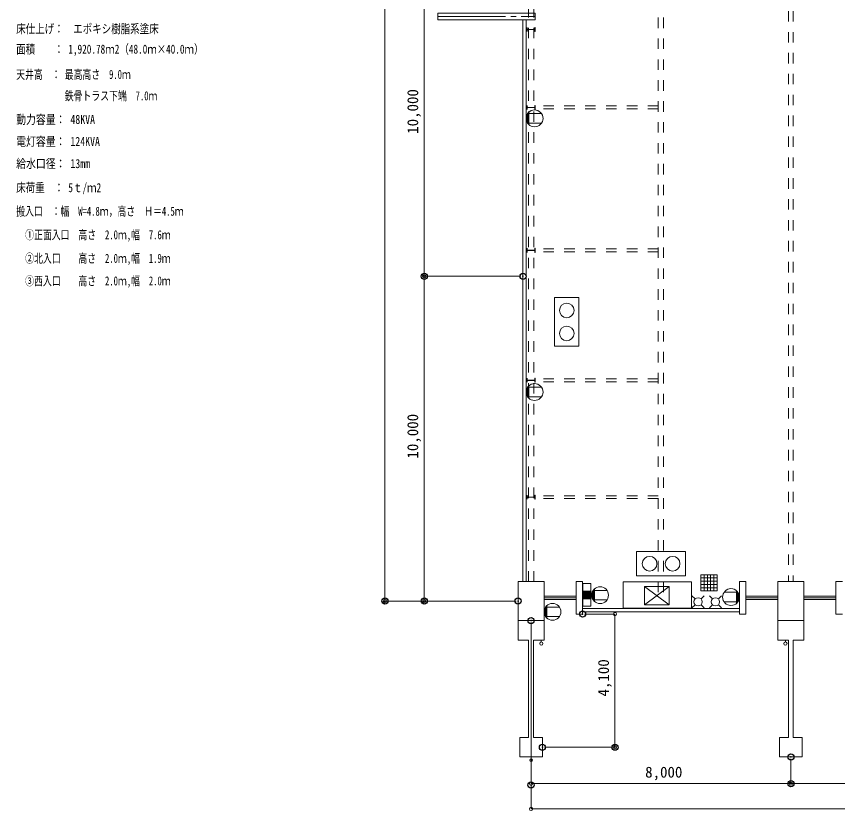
# Model space of a CAD drawing. Units: millimetres, scale not verified. Extents: x -36471 to 36210, y -29928 to 23658.
# Drawn here: x -36471 to -11188, y -29883 to -5430 of the extents above; entities that cross this region are included whole.
import ezdxf
from ezdxf.enums import TextEntityAlignment as Align

# ---------------------------------------------------------------- set-up
doc = ezdxf.new("R2010")
doc.units = ezdxf.units.MM
doc.header["$LTSCALE"] = 380
doc.header["$PDMODE"] = 32
doc.header["$PDSIZE"] = 190
doc.linetypes.add('USER1', pattern=[1.693333, 0.846667, -0.846667])
doc.linetypes.add('USER3', pattern=[6.773333, 5.503333, -0.423333, 0.423333, -0.423333])
for name, color, linetype, lineweight in [('0-1_C-7', 253, 'Continuous', 18), ('0-2_6-3', 1, 'Continuous', 18), ('0-6_2-B', 8, 'Continuous', 18), ('1-2_1-4', 8, 'Continuous', 18), ('1-4_1-1', 8, 'Continuous', 18), ('1-8_0-A', 8, 'Continuous', 18), ('1-A_0-3', 8, 'USER3', 18), ('1-B_0-2', 7, 'Continuous', 18), ('1-E_0', 1, 'Continuous', 18), ('2-F_0-E', 8, 'USER1', 18), ('3-0_KUTAI', 1, 'Continuous', 18)]:
    doc.layers.add(name, color=color, linetype=linetype, lineweight=lineweight)
doc.layers.add('0-4_3-4', color=3, linetype='Continuous')
doc.layers.add('1-F_Defpoints', color=5, linetype='Continuous')
doc.styles.add('ＭＳ ゴシック', font='')
doc.styles.get('ＭＳ ゴシック').set_extended_font_data('MS Gothic')

# ---------------------------------------------------------------- blocks, each defined once
blk = doc.blocks.new('_Origin')
at = {"layer": '1-E_0'}
blk.add_line((0, 0), (-380, 0), dxfattribs=at)
blk.add_circle((0, 0), 190, dxfattribs=at)

msp = doc.modelspace()

# ---------------------------------------------------------------- linework, layer by layer
at = {"layer": '0-1_C-7'}
for p, q in [((-19150.1, -14082), (-19900.1, -14082)), ((-19900.1, -15582), (-19150.1, -15582)), ((-17375.1, -21907), (-17375.1, -22657)), ((-15875.1, -22657), (-15875.1, -21907)), ((-14895.6, -22719.4), (-15395.6, -22719.4)), ((-15295.6, -22619.4), (-15295.6, -23119.4)), ((-15195.6, -22619.4), (-15195.6, -23119.4)), ((-15095.6, -22619.4), (-15095.6, -23119.4)), ((-14995.6, -22619.4), (-14995.6, -23119.4)), ((-16377.7, -23545), (-17127.7, -22982.5)), ((-14895.6, -22819.4), (-15395.6, -22819.4)), ((-14895.6, -22919.4), (-15395.6, -22919.4)), ((-14895.6, -23019.4), (-15395.6, -23019.4)), ((-15669.9, -23267.7), (-15572.6, -23365)), ((-15294.9, -23267.7), (-15392.3, -23365)), ((-15134.8, -23267.7), (-15037.5, -23365)), ((-14759.8, -23267.7), (-14857.2, -23365)), ((-15669.9, -23642.7), (-15572.6, -23545.3)), ((-15294.9, -23642.7), (-15392.3, -23545.3)), ((-15134.8, -23642.7), (-15037.5, -23545.3)), ((-14759.8, -23642.7), (-14857.2, -23545.3))]:
    msp.add_line(p, q, dxfattribs=at)
for points in [[(-15395.6, -23119.4), (-14895.6, -23119.4), (-14895.6, -22619.4), (-15395.6, -22619.4)], [(-17127.7, -22982.5), (-17127.7, -23545), (-16377.7, -22982.5)]]:
    msp.add_lwpolyline(points, close=True, dxfattribs=at)
msp.add_lwpolyline([(-17127.7, -23545), (-16377.7, -23545), (-16377.7, -22982.5)], dxfattribs=at)
for centre, radius in [((-19525.1, -14482), 225), ((-19525.1, -15190), 225), ((-16975.1, -22282), 225), ((-16267.1, -22282), 225), ((-15482.4, -23455.2), 127.5), ((-14947.3, -23455.2), 127.5)]:
    msp.add_circle(centre, radius, dxfattribs=at)
at = {"layer": '0-2_6-3'}
for p, q in [((-20763, -8649.7), (-20763, -8487.7)), ((-20746.8, -8451.2), (-20746.8, -8686.1)), ((-20734.6, -8426.9), (-20734.6, -8710.4)), ((-20714.4, -8402.6), (-20714.4, -8734.7)), ((-20702.2, -8390.5), (-20702.2, -8746.9)), ((-20690.1, -8763.1), (-20690.1, -8382.4)), ((-20690.1, -8422.9), (-20301.3, -8422.9)), ((-20690.1, -8714.5), (-20301.3, -8714.5)), ((-20763, -17076.2), (-20763, -16914.2)), ((-20746.8, -16877.8), (-20746.8, -17112.7)), ((-20734.6, -16853.5), (-20734.6, -17137)), ((-20714.4, -16829.2), (-20714.4, -17161.3)), ((-20702.2, -16817), (-20702.2, -17173.4)), ((-20690.1, -17189.6), (-20690.1, -16808.9)), ((-20690.1, -16849.4), (-20301.3, -16849.4)), ((-20690.1, -17141), (-20301.3, -17141)), ((-18747.1, -23332.2), (-18747.1, -23170.2)), ((-18730.9, -23133.7), (-18730.9, -23368.6)), ((-18718.8, -23109.4), (-18718.8, -23392.9)), ((-18698.5, -23085.1), (-18698.5, -23417.2)), ((-18686.4, -23073), (-18686.4, -23429.4)), ((-18674.2, -23445.6), (-18674.2, -23064.9)), ((-18674.2, -23105.4), (-18285.4, -23105.4)), ((-14295.2, -23162.4), (-14684, -23162.4)), ((-14295.2, -23502.6), (-14295.2, -23121.9)), ((-14283, -23130), (-14283, -23486.4)), ((-14270.9, -23142.1), (-14270.9, -23474.2)), ((-14250.6, -23166.4), (-14250.6, -23449.9)), ((-14238.5, -23190.7), (-14238.5, -23425.6)), ((-14222.3, -23389.2), (-14222.3, -23227.2)), ((-18674.2, -23397), (-18285.4, -23397)), ((-14295.2, -23454), (-14684, -23454)), ((-20212.4, -23845.1), (-20212.4, -23683.1)), ((-20196.2, -23646.6), (-20196.2, -23881.5)), ((-20184.1, -23622.3), (-20184.1, -23905.8)), ((-20163.8, -23598), (-20163.8, -23930.1)), ((-20151.7, -23585.9), (-20151.7, -23942.3)), ((-20139.5, -23958.5), (-20139.5, -23577.8)), ((-20139.5, -23618.3), (-19750.7, -23618.3)), ((-20139.5, -23909.9), (-19750.7, -23909.9))]:
    msp.add_line(p, q, dxfattribs=at)
at = {"layer": '0-2_6-3', "color": 253}
for p, q in [((-19900.1, -14082), (-19900.1, -15582)), ((-19150.1, -15582), (-19150.1, -14082)), ((-15875.1, -21907), (-17375.1, -21907)), ((-17375.1, -22657), (-15875.1, -22657))]:
    msp.add_line(p, q, dxfattribs=at)
at = {"layer": '0-2_6-3', "color": 4}
for p, q in [((-19030.8, -23124.9), (-18780.8, -23124.9)), ((-19018.2, -23358.3), (-19018.2, -23124.9)), ((-18998.2, -23358.3), (-18998.2, -23124.9)), ((-18978.2, -23358.3), (-18978.2, -23124.9)), ((-18958.2, -23358.3), (-18958.2, -23124.9)), ((-18938.2, -23358.3), (-18938.2, -23124.9)), ((-18918.2, -23358.3), (-18918.2, -23124.9)), ((-18898.2, -23358.3), (-18898.2, -23124.9)), ((-18898.2, -23358.3), (-18898.2, -23124.9)), ((-18878.2, -23358.3), (-18878.2, -23124.9)), ((-18858.2, -23358.3), (-18858.2, -23124.9)), ((-18838.2, -23358.3), (-18838.2, -23124.9)), ((-18818.2, -23358.3), (-18818.2, -23124.9)), ((-18798.2, -23358.3), (-18798.2, -23124.9)), ((-19030.8, -23358.3), (-18780.8, -23358.3))]:
    msp.add_line(p, q, dxfattribs=at)
msp.add_lwpolyline([(-19030.8, -22891.6), (-19030.8, -23591.6), (-18780.8, -23591.6), (-18780.8, -22891.6)], close=True, dxfattribs=at)
at = {"layer": '0-2_6-3'}
for centre in [(-20515.9, -8568.7), (-20515.9, -16995.2), (-18500.1, -23251.2), (-14469.3, -23308.2), (-19965.4, -23764.1)]:
    msp.add_circle(centre, 259.2, dxfattribs=at)
at = {"layer": '0-6_2-B'}
for p, q in [((-15684.5, -23654.4), (-15684.5, -22834.4)), ((-17784.5, -23654.4), (-15684.5, -23654.4))]:
    msp.add_line(p, q, dxfattribs=at)
msp.add_lwpolyline([(-15684.5, -22834.4), (-17784.5, -22834.4), (-17784.5, -23654.4)], dxfattribs=at)
at = {"layer": '1-2_1-4'}
for p, q in [((-21025.1, -24032), (-21025.1, -24632)), ((-21025.1, -24032), (-20225.1, -24032)), ((-20225.1, -24032), (-20225.1, -24632)), ((-13025.1, -24032), (-13025.1, -24632)), ((-13025.1, -24032), (-12225.1, -24032)), ((-12225.1, -24032), (-12225.1, -24632)), ((-20700.1, -24632), (-21025.1, -24632)), ((-20700.1, -27632), (-20700.1, -24632)), ((-20550.1, -27632), (-20550.1, -24632)), ((-20225.1, -24632), (-20550.1, -24632)), ((-12700.1, -24632), (-13025.1, -24632)), ((-12700.1, -27632), (-12700.1, -24632)), ((-12550.1, -27632), (-12550.1, -24632)), ((-12225.1, -24632), (-12550.1, -24632)), ((-20975.1, -28232), (-20975.1, -27632)), ((-20975.1, -27632), (-20700.1, -27632)), ((-20550.1, -27632), (-20275.1, -27632)), ((-20275.1, -27632), (-20275.1, -28232)), ((-12975.1, -28232), (-12975.1, -27632)), ((-12975.1, -27632), (-12700.1, -27632)), ((-12550.1, -27632), (-12275.1, -27632)), ((-12275.1, -27632), (-12275.1, -28232)), ((-20975.1, -28232), (-20275.1, -28232)), ((-12975.1, -28232), (-12275.1, -28232))]:
    msp.add_line(p, q, dxfattribs=at)
at = {"layer": '1-4_1-1'}
for p, q in [((-20225.1, -23382), (-19240.1, -23382)), ((-14010.1, -23382), (-13025.1, -23382)), ((-12225.1, -23382), (-11240.1, -23382))]:
    msp.add_line(p, q, dxfattribs=at)
at = {"layer": '1-8_0-A'}
for p, q in [((-20225.1, -23332), (-19240.1, -23332)), ((-14010.1, -23332), (-13025.1, -23332)), ((-12225.1, -23332), (-11240.1, -23332)), ((-20309, -24692), (-20309, -24632)), ((-12793.8, -24692), (-12793.8, -24632)), ((-20625.1, -28292), (-20625.1, -28232))]:
    msp.add_line(p, q, dxfattribs=at)
for centre, radius in [((-20309, -24742), 50), ((-12793.8, -24742), 50), ((-20625.1, -28332), 40)]:
    msp.add_circle(centre, radius, dxfattribs=at)
at = {"layer": '1-A_0-3'}
msp.add_line((-23500.1, -5432), (-20500.1, -5432), dxfattribs=at)
at = {"layer": '1-B_0-2', "color": 8}
for p, q in [((-23500.1, -5332), (-23500.1, -5532)), ((-20875.1, -5532), (-20875.1, -22832)), ((-21025.1, -22832), (-21025.1, -24032)), ((-19040.1, -23762), (-14210.1, -23762)), ((-19240.1, -23832), (-19040.1, -23832)), ((-14210.1, -23832), (-14010.1, -23832)), ((-11240.1, -23832), (-11040.1, -23832)), ((-21025.1, -24032), (-20225.1, -24032)), ((-13025.1, -24032), (-12225.1, -24032))]:
    msp.add_line(p, q, dxfattribs=at)
at = {"layer": '1-B_0-2'}
for p, q in [((-23500.1, -5532), (-20500.1, -5532)), ((-20775.1, -5532), (-20775.1, -22832)), ((-20750.1, -5894.5), (-20750.1, -5769.5)), ((-20750.1, -5769.5), (-20741.1, -5769.5)), ((-20741.1, -5817), (-20741.1, -5769.5)), ((-20509.1, -5769.5), (-20500.1, -5769.5)), ((-20509.1, -5817), (-20509.1, -5769.5)), ((-20500.1, -5894.5), (-20500.1, -5769.5)), ((-20750.1, -5894.5), (-20741.1, -5894.5)), ((-20741.1, -5847), (-20741.1, -5894.5)), ((-20521.1, -5829), (-20729.1, -5829)), ((-20521.1, -5835), (-20729.1, -5835)), ((-20509.1, -5847), (-20509.1, -5894.5)), ((-20509.1, -5894.5), (-20500.1, -5894.5)), ((-20750.1, -8294.5), (-20750.1, -8169.5)), ((-20750.1, -8169.5), (-20741.1, -8169.5)), ((-20750.1, -8294.5), (-20741.1, -8294.5)), ((-20741.1, -8217), (-20741.1, -8169.5)), ((-20741.1, -8247), (-20741.1, -8294.5)), ((-20521.1, -8229), (-20729.1, -8229)), ((-20521.1, -8235), (-20729.1, -8235)), ((-20509.1, -8169.5), (-20500.1, -8169.5)), ((-20509.1, -8217), (-20509.1, -8169.5)), ((-20509.1, -8247), (-20509.1, -8294.5)), ((-20509.1, -8294.5), (-20500.1, -8294.5)), ((-20500.1, -8294.5), (-20500.1, -8169.5)), ((-20750.1, -12694.5), (-20750.1, -12569.5)), ((-20750.1, -12569.5), (-20741.1, -12569.5)), ((-20741.1, -12617), (-20741.1, -12569.5)), ((-20521.1, -12629), (-20729.1, -12629)), ((-20521.1, -12635), (-20729.1, -12635)), ((-20509.1, -12569.5), (-20500.1, -12569.5)), ((-20509.1, -12617), (-20509.1, -12569.5)), ((-20500.1, -12694.5), (-20500.1, -12569.5)), ((-20750.1, -12694.5), (-20741.1, -12694.5)), ((-20741.1, -12647), (-20741.1, -12694.5)), ((-20509.1, -12647), (-20509.1, -12694.5)), ((-20509.1, -12694.5), (-20500.1, -12694.5)), ((-20750.1, -16694.5), (-20750.1, -16569.5)), ((-20750.1, -16569.5), (-20741.1, -16569.5)), ((-20741.1, -16617), (-20741.1, -16569.5)), ((-20741.1, -16647), (-20741.1, -16694.5)), ((-20521.1, -16629), (-20729.1, -16629)), ((-20521.1, -16635), (-20729.1, -16635)), ((-20509.1, -16569.5), (-20500.1, -16569.5)), ((-20509.1, -16617), (-20509.1, -16569.5)), ((-20509.1, -16647), (-20509.1, -16694.5)), ((-20500.1, -16694.5), (-20500.1, -16569.5)), ((-20750.1, -16694.5), (-20741.1, -16694.5)), ((-20509.1, -16694.5), (-20500.1, -16694.5)), ((-20750.1, -20294.5), (-20750.1, -20169.5)), ((-20750.1, -20169.5), (-20741.1, -20169.5)), ((-20741.1, -20217), (-20741.1, -20169.5)), ((-20509.1, -20169.5), (-20500.1, -20169.5)), ((-20509.1, -20217), (-20509.1, -20169.5)), ((-20500.1, -20294.5), (-20500.1, -20169.5)), ((-20750.1, -20294.5), (-20741.1, -20294.5)), ((-20741.1, -20247), (-20741.1, -20294.5)), ((-20521.1, -20229), (-20729.1, -20229)), ((-20521.1, -20235), (-20729.1, -20235)), ((-20509.1, -20247), (-20509.1, -20294.5)), ((-20509.1, -20294.5), (-20500.1, -20294.5)), ((-19240.1, -23832), (-19240.1, -22832)), ((-19240.1, -22832), (-19040.1, -22832)), ((-19040.1, -23832), (-19040.1, -22832)), ((-14210.1, -22832), (-14010.1, -22832)), ((-14210.1, -22832), (-14210.1, -23832)), ((-14010.1, -22832), (-14010.1, -23832)), ((-11240.1, -23832), (-11240.1, -22832)), ((-11240.1, -22832), (-11040.1, -22832)), ((-20225.1, -23282), (-19240.1, -23282)), ((-14010.1, -23282), (-13025.1, -23282)), ((-12225.1, -23282), (-11240.1, -23282)), ((-19040.1, -23662), (-14210.1, -23662))]:
    msp.add_line(p, q, dxfattribs=at)
for points in [[(-23500.1, -5332), (-20500.1, -5332), (-20500.1, -5532)], [(-20225.1, -24032), (-20225.1, -22832), (-21025.1, -22832)], [(-12225.1, -24032), (-12225.1, -22832), (-13025.1, -22832), (-13025.1, -24032)]]:
    msp.add_lwpolyline(points, dxfattribs=at)
for centre, start, end in [((-20729.1, -5817), 180, 270), ((-20729.1, -5847), 90, 180), ((-20521.1, -5817), 270, 0), ((-20521.1, -5847), 0, 90), ((-20729.1, -8217), 180, 270), ((-20729.1, -8247), 90, 180), ((-20521.1, -8217), 270, 0), ((-20521.1, -8247), 0, 90), ((-20729.1, -12617), 180, 270), ((-20729.1, -12647), 90, 180), ((-20521.1, -12617), 270, 0), ((-20521.1, -12647), 0, 90), ((-20729.1, -16617), 180, 270), ((-20729.1, -16647), 90, 180), ((-20521.1, -16617), 270, 0), ((-20521.1, -16647), 0, 90), ((-20729.1, -20217), 180, 270), ((-20521.1, -20217), 270, 0), ((-20729.1, -20247), 90, 180), ((-20521.1, -20247), 0, 90)]:
    msp.add_arc(centre, 12, start, end, dxfattribs=at)
at = {"layer": '1-F_Defpoints'}
for p in [(-23914.7, -13432), (-20875.1, -13432), (-25125.1, -23432), (-23914.7, -23432), (-21025.1, -23432), (-19040.1, -23832), (-20625.1, -24032), (-20275.1, -27932), (-18040.8, -27932), (-12625.1, -28232), (-20625.1, -29097.8), (-12625.1, -29052.9)]:
    msp.add_point(p, dxfattribs=at)
at = {"layer": '2-F_0-E'}
for p, q in [((-12695.1, 15968), (-12695.1, -22832)), ((-12555.1, 15968), (-12555.1, -22832)), ((-20707.4, -22832), (-20707.4, -3432)), ((-20542.8, -22832), (-20542.8, -3432)), ((-16707.4, -23162), (-16707.4, -3432)), ((-16542.8, -23162), (-16542.8, -3432)), ((-16707.4, -8187.4), (-20542.8, -8187.4)), ((-16707.4, -8276.5), (-20542.8, -8276.5)), ((-16707.4, -12587.4), (-20542.8, -12587.4)), ((-16707.4, -12676.5), (-20542.8, -12676.5)), ((-16707.4, -16587.4), (-20542.8, -16587.4)), ((-16707.4, -16676.5), (-20542.8, -16676.5)), ((-16707.4, -20187.4), (-20542.8, -20187.4)), ((-16707.4, -20276.5), (-20542.8, -20276.5))]:
    msp.add_line(p, q, dxfattribs=at)
at = {"layer": '3-0_KUTAI'}
for p, q in [((-25125.1, 16468), (-25125.1, -23332)), ((-23914.7, -3532), (-23914.7, -13332)), ((-23974.7, -13432), (-23914.7, -13432)), ((-20935.1, -13432), (-23914.7, -13432)), ((-23914.7, -13532), (-23914.7, -23332)), ((-21085.1, -23432), (-25125.1, -23432)), ((-23974.7, -23432), (-23914.7, -23432)), ((-18980.1, -23832), (-18040.8, -23832)), ((-18040.8, -23932), (-18040.8, -27832)), ((-20625.1, -24092), (-20625.1, -29832.8)), ((-20215.1, -27932), (-18040.8, -27932)), ((-12625.1, -28292), (-12625.1, -29052.9)), ((-20625.1, -29037.8), (-20625.1, -29052.9)), ((-20525.1, -29052.9), (-12725.1, -29052.9)), ((-12625.1, -28992.9), (-12625.1, -29052.9)), ((-12525.1, -29052.9), (-4725.1, -29052.9)), ((-20525.1, -29832.8), (27274.9, -29832.8))]:
    msp.add_line(p, q, dxfattribs=at)

# ---------------------------------------------------------------- block references
at = {"layer": '3-0_KUTAI', "xscale": 0.2631579, "yscale": 0.2631579}
for p, rotation in [((-23914.7, -13432), 270), ((-23914.7, -13432), 90), ((-25125.1, -23432), 270), ((-23914.7, -23432), 270), ((-18040.8, -23832), 90), ((-18040.8, -27932), 270), ((-20625.1, -29052.9), 180), ((-12625.1, -29052.9), 180), ((-20625.1, -29832.8), 180)]:
    msp.add_blockref('_Origin', p, dxfattribs=dict(at, rotation=rotation))
msp.add_blockref('_Origin', (-12625.1, -29052.9), dxfattribs=at)

# ---------------------------------------------------------------- texts
at = {"layer": '0-4_3-4', "style": 'ＭＳ ゴシック'}
for s, height, width, p in [('床仕上げ：\u3000エポキシ樹脂系塗床', 278.6, 0.75, (-36478.1, -6031.2)), ('面積\u3000\u3000： 1,920.78ｍ2（48.0ｍ×40.0ｍ）', 278.6, 0.75, (-36478.1, -6659.8)), ('天井高\u3000： 最高高さ\u30009.0ｍ', 278.3, 0.7, (-36478.1, -7437.9)), ('\u3000\u3000\u3000\u3000\u3000 鉄骨トラス下端\u30007.0ｍ', 278.3, 0.7, (-36478.1, -8096.4)), ('動力容量： 48KVA', 278.3, 0.8, (-36478.1, -8823.8)), ('電灯容量： 124KVA', 278.3, 0.8, (-36478.1, -9500.2)), ('給水口径： 13mm', 278.3, 0.8, (-36478.1, -10183.3)), ('床荷重\u3000： 5ｔ/ｍ2', 278.6, 0.75, (-36478.1, -10924.8)), ('搬入口\u3000：幅\u3000W=4.8ｍ，高さ\u3000Ｈ＝4.5ｍ', 278.6, 0.7, (-36478.1, -11649.9)), ('①正面入口\u3000高さ\u30002.0ｍ,幅\u30007.6ｍ', 278.6, 0.7, (-36200.2, -12375.4)), ('②北入口\u3000\u3000高さ\u30002.0ｍ,幅\u30001.9ｍ', 278.6, 0.7, (-36200.2, -13100.8)), ('③西入口\u3000\u3000高さ\u30002.0ｍ,幅\u30002.0ｍ', 278.6, 0.7, (-36200.2, -13795.4))]:
    msp.add_text(s, height=height, dxfattribs=dict(at, width=width)).set_placement(p, align=Align.BOTTOM_LEFT)
at = {"layer": '3-0_KUTAI', "color": 3, "style": 'ＭＳ ゴシック'}
for s, p in [('10,000', (-23999.2, -9044.1)), ('10,000', (-23999.2, -19044.1)), ('4,100', (-18125.3, -26369.5))]:
    msp.add_text(s, height=337.1, rotation=90, dxfattribs=at).set_placement(p, align=Align.BOTTOM_LEFT)
msp.add_text('8,000', height=337.1, dxfattribs=at).set_placement((-17112.6, -28968.4), align=Align.BOTTOM_LEFT)

doc.saveas('drawing.dxf')
